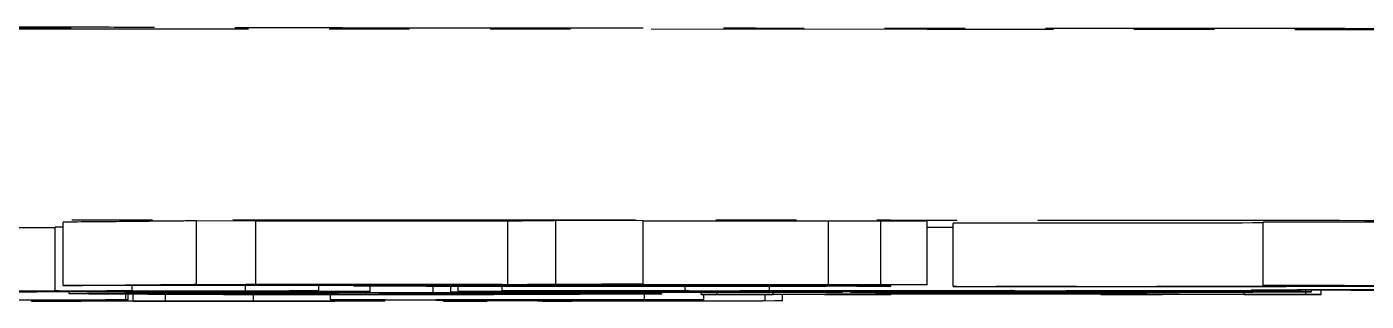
# Model space of a CAD drawing. Header units: millimetres. Extents: x 2085 to 4229, y 754 to 2271.
# Drawn here: x 3074.92 to 3096.06, y 864.63 to 868.96 of the extents above; entities that cross this region are included whole.
import ezdxf

# ---------------------------------------------------------------- set-up
doc = ezdxf.new("R2010")
doc.units = ezdxf.units.MM
doc.linetypes.add('PHANTOM', pattern=[12.7, 6.35, -1.27, 1.27, -1.27, 1.27, -1.27])

msp = doc.modelspace()

# ---------------------------------------------------------------- linework, layer by layer
at = {"color": 7, "linetype": 'PHANTOM', "lineweight": 25}
for p, q in [((3084.646, 865.899), (3083.267, 865.901)), ((3083.267, 864.901), (3083.267, 865.901)), ((3084.646, 864.899), (3084.646, 865.899)), ((3075.37, 865.789), (3073.81, 865.789)), ((3075.495, 865.796), (3075.37, 865.796)), ((3075.37, 864.796), (3075.37, 865.796)), ((3075.495, 864.877), (3075.495, 865.877)), ((3078.536, 865.895), (3077.596, 865.897)), ((3077.596, 865.897), (3077.596, 864.897)), ((3082.514, 865.893), (3078.536, 865.895)), ((3078.536, 864.895), (3078.536, 865.895)), ((3082.514, 864.893), (3082.514, 865.893)), ((3087.572, 865.891), (3084.646, 865.892)), ((3088.399, 865.892), (3087.572, 865.891)), ((3087.572, 864.891), (3087.572, 865.891)), ((3089.128, 865.889), (3088.399, 865.892)), ((3088.399, 864.892), (3088.399, 865.892)), ((3089.128, 864.889), (3089.128, 865.889)), ((3089.54, 865.793), (3089.128, 865.793)), ((3089.54, 864.862), (3089.54, 865.862)), ((3098.499, 865.872), (3094.431, 865.878)), ((3094.431, 864.878), (3094.431, 865.878)), ((3076.614, 864.878), (3075.495, 864.877)), ((3076.584, 864.795), (3076.584, 864.878)), ((3076.833, 864.88), (3076.614, 864.878)), ((3080.878, 864.878), (3076.833, 864.88)), ((3077.619, 864.887), (3076.925, 864.881)), ((3076.925, 864.881), (3080.971, 864.879)), ((3077.596, 864.897), (3078.536, 864.895)), ((3081.664, 864.885), (3077.619, 864.887)), ((3078.376, 864.894), (3077.711, 864.888)), ((3077.711, 864.888), (3081.757, 864.886)), ((3078.375, 864.794), (3078.375, 864.879)), ((3082.422, 864.892), (3078.376, 864.894)), ((3078.536, 864.895), (3082.514, 864.893)), ((3079.531, 864.793), (3079.531, 864.879)), ((3080.08, 864.878), (3080.08, 864.87)), ((3080.136, 864.871), (3080.878, 864.878)), ((3080.136, 864.871), (3080.136, 864.878)), ((3080.34, 864.785), (3080.34, 864.878)), ((3080.971, 864.886), (3080.971, 864.879)), ((3080.971, 864.879), (3081.664, 864.885)), ((3081.821, 864.878), (3081.125, 864.871)), ((3086.503, 864.865), (3081.243, 864.867)), ((3081.334, 864.764), (3081.334, 864.867)), ((3081.612, 864.774), (3081.612, 864.867)), ((3081.727, 864.782), (3081.727, 864.867)), ((3081.757, 864.893), (3081.757, 864.886)), ((3081.757, 864.886), (3082.422, 864.892)), ((3081.764, 864.869), (3081.764, 864.877)), ((3081.764, 864.869), (3086.418, 864.867)), ((3086.002, 864.875), (3081.821, 864.878)), ((3082.607, 864.885), (3081.913, 864.878)), ((3081.913, 864.878), (3086.095, 864.876)), ((3082.421, 864.793), (3082.421, 864.867)), ((3086.788, 864.883), (3082.607, 864.885)), ((3083.364, 864.892), (3082.699, 864.886)), ((3082.699, 864.886), (3086.881, 864.884)), ((3083.267, 864.901), (3084.646, 864.899)), ((3087.546, 864.89), (3083.364, 864.892)), ((3083.996, 864.898), (3083.457, 864.893)), ((3083.457, 864.893), (3087.572, 864.891)), ((3084.646, 864.899), (3083.996, 864.898)), ((3085.31, 864.797), (3085.31, 864.866)), ((3085.817, 864.874), (3085.817, 864.876)), ((3085.817, 864.874), (3086.002, 864.875)), ((3086.937, 864.874), (3085.817, 864.874)), ((3086.095, 864.876), (3086.788, 864.883)), ((3086.095, 864.883), (3086.095, 864.876)), ((3086.418, 864.867), (3086.418, 864.874)), ((3086.639, 864.795), (3086.639, 864.874)), ((3086.881, 864.884), (3087.546, 864.89)), ((3086.881, 864.89), (3086.881, 864.884)), ((3087.572, 864.891), (3088.399, 864.892)), ((3087.985, 864.873), (3088.322, 864.873)), ((3088.399, 864.892), (3089.128, 864.889)), ((3089.128, 864.889), (3088.412, 864.889)), ((3088.553, 864.866), (3088.553, 864.889)), ((3089.589, 864.862), (3089.54, 864.862)), ((3094.575, 864.876), (3094.431, 864.878)), ((3094.431, 864.878), (3098.499, 864.872)), ((3098.255, 864.871), (3096.052, 864.874)), ((3071.729, 864.785), (3078.722, 864.785)), ((3073.405, 864.789), (3075.428, 864.789)), ((3078.375, 864.788), (3073.521, 864.788)), ((3075.023, 864.785), (3073.636, 864.785)), ((3074.064, 864.649), (3076.486, 864.649)), ((3075.081, 864.771), (3074.388, 864.77)), ((3074.734, 864.781), (3075.023, 864.785)), ((3075.773, 864.632), (3074.922, 864.647)), ((3074.997, 864.63), (3074.997, 864.646)), ((3074.997, 864.63), (3075.357, 864.631)), ((3075.033, 864.63), (3074.997, 864.63)), ((3075.023, 864.781), (3078.606, 864.781)), ((3080.34, 864.631), (3075.033, 864.63)), ((3076.468, 864.78), (3075.081, 864.78)), ((3075.081, 864.78), (3075.081, 864.771)), ((3075.357, 864.631), (3075.357, 864.639)), ((3075.37, 864.796), (3076.584, 864.795)), ((3075.592, 864.749), (3075.592, 864.78)), ((3075.746, 864.648), (3076.598, 864.632)), ((3080.34, 864.785), (3076.121, 864.785)), ((3076.522, 864.649), (3076.162, 864.649)), ((3076.584, 864.795), (3076.179, 864.794)), ((3076.179, 864.794), (3076.179, 864.789)), ((3076.179, 864.789), (3078.375, 864.789)), ((3076.468, 864.771), (3076.468, 864.78)), ((3077.162, 864.772), (3076.468, 864.771)), ((3076.486, 864.649), (3076.486, 864.771)), ((3076.486, 864.649), (3076.522, 864.649)), ((3076.522, 864.649), (3076.522, 864.771)), ((3076.598, 864.632), (3076.598, 864.771)), ((3077.11, 864.631), (3077.11, 864.77)), ((3077.11, 864.631), (3078.501, 864.631)), ((3078.664, 864.78), (3077.162, 864.78)), ((3077.162, 864.78), (3077.162, 864.772)), ((3077.162, 864.771), (3077.162, 864.772)), ((3077.162, 864.77), (3077.162, 864.771)), ((3078.375, 864.789), (3078.375, 864.794)), ((3078.375, 864.794), (3079.531, 864.793)), ((3079.127, 864.788), (3078.375, 864.787)), ((3078.375, 864.787), (3078.375, 864.788)), ((3078.501, 864.631), (3078.501, 864.768)), ((3078.606, 864.781), (3078.606, 864.785)), ((3078.606, 864.781), (3079.011, 864.782)), ((3078.664, 864.771), (3078.664, 864.78)), ((3078.722, 864.785), (3079.416, 864.787)), ((3078.722, 864.785), (3078.722, 864.787)), ((3079.011, 864.782), (3079.011, 864.785)), ((3079.011, 864.782), (3079.82, 864.781)), ((3079.531, 864.793), (3079.069, 864.792)), ((3079.069, 864.792), (3079.071, 864.792)), ((3079.127, 864.788), (3079.127, 864.792)), ((3079.416, 864.787), (3079.416, 864.793)), ((3079.416, 864.787), (3080.34, 864.785)), ((3079.82, 864.781), (3079.416, 864.78)), ((3079.416, 864.78), (3079.416, 864.771)), ((3079.418, 864.771), (3079.418, 864.78)), ((3079.715, 864.65), (3079.715, 864.781)), ((3079.715, 864.65), (3084.671, 864.652)), ((3079.782, 864.649), (3079.715, 864.65)), ((3080.035, 864.649), (3079.782, 864.649)), ((3079.82, 864.781), (3079.82, 864.785)), ((3080.219, 864.765), (3080.219, 864.785)), ((3080.27, 864.735), (3080.27, 864.785)), ((3080.302, 864.636), (3080.572, 864.636)), ((3080.572, 864.636), (3080.34, 864.631)), ((3082.169, 864.633), (3080.58, 864.649)), ((3080.848, 864.746), (3080.848, 864.748)), ((3080.848, 864.748), (3084.942, 864.748)), ((3081.334, 864.746), (3080.848, 864.746)), ((3081.389, 864.649), (3082.078, 864.643)), ((3081.499, 864.632), (3081.499, 864.64)), ((3081.566, 864.632), (3081.499, 864.632)), ((3081.499, 864.632), (3081.801, 864.632)), ((3086.723, 864.634), (3081.566, 864.632)), ((3081.669, 864.773), (3081.612, 864.774)), ((3082.247, 864.781), (3081.727, 864.782)), ((3081.727, 864.782), (3085.368, 864.782)), ((3083.171, 864.651), (3081.755, 864.65)), ((3081.801, 864.632), (3081.801, 864.637)), ((3082.078, 864.643), (3082.078, 864.65)), ((3082.078, 864.643), (3083.544, 864.643)), ((3082.131, 864.763), (3082.131, 864.781)), ((3083.61, 864.643), (3082.144, 864.642)), ((3082.144, 864.642), (3082.978, 864.634)), ((3082.305, 864.739), (3082.305, 864.744)), ((3082.883, 864.769), (3082.363, 864.77)), ((3082.363, 864.77), (3087.795, 864.77)), ((3082.883, 864.792), (3082.421, 864.793)), ((3082.421, 864.793), (3085.368, 864.793)), ((3083.519, 864.792), (3082.883, 864.792)), ((3082.978, 864.634), (3082.978, 864.642)), ((3083.009, 864.765), (3083.647, 864.757)), ((3083.647, 864.757), (3083.162, 864.756)), ((3085.368, 864.792), (3083.519, 864.792)), ((3083.521, 864.633), (3083.521, 864.643)), ((3083.521, 864.633), (3084.835, 864.634)), ((3085.773, 864.781), (3083.634, 864.781)), ((3083.647, 864.781), (3083.647, 864.757)), ((3083.647, 864.745), (3083.647, 864.736)), ((3084.217, 864.646), (3084.519, 864.647)), ((3084.282, 864.646), (3084.217, 864.646)), ((3094.268, 864.769), (3084.27, 864.769)), ((3084.519, 864.647), (3085.174, 864.64)), ((3084.942, 864.746), (3084.537, 864.746)), ((3084.671, 864.652), (3084.671, 864.746)), ((3084.671, 864.652), (3085.604, 864.649)), ((3084.732, 864.775), (3087.795, 864.775)), ((3085.195, 864.774), (3084.732, 864.775)), ((3084.872, 864.64), (3084.827, 864.641)), ((3084.835, 864.634), (3084.835, 864.64)), ((3085.174, 864.64), (3084.872, 864.64)), ((3084.942, 864.748), (3084.942, 864.769)), ((3084.942, 864.748), (3084.942, 864.746)), ((3085.83, 864.775), (3085.195, 864.774)), ((3085.31, 864.797), (3086.639, 864.795)), ((3085.368, 864.782), (3085.368, 864.792)), ((3085.604, 864.649), (3085.374, 864.649)), ((3085.565, 864.735), (3085.565, 864.769)), ((3085.565, 864.734), (3085.565, 864.735)), ((3085.565, 864.735), (3085.808, 864.735)), ((3088.558, 864.734), (3085.565, 864.734)), ((3085.604, 864.649), (3085.604, 864.734)), ((3085.808, 864.735), (3085.808, 864.769)), ((3087.795, 864.775), (3085.83, 864.775)), ((3086.639, 864.795), (3086.177, 864.795)), ((3086.177, 864.795), (3086.177, 864.793)), ((3086.177, 864.793), (3090.511, 864.793)), ((3090.511, 864.792), (3086.177, 864.792)), ((3086.177, 864.792), (3086.177, 864.789)), ((3086.177, 864.789), (3090.511, 864.789)), ((3090.511, 864.788), (3086.177, 864.788)), ((3086.177, 864.788), (3086.177, 864.786)), ((3086.177, 864.786), (3090.511, 864.786)), ((3090.511, 864.785), (3086.177, 864.785)), ((3086.177, 864.785), (3086.177, 864.782)), ((3086.177, 864.782), (3090.511, 864.782)), ((3086.571, 864.639), (3086.571, 864.734)), ((3086.571, 864.639), (3086.846, 864.638)), ((3086.698, 864.737), (3086.698, 864.769)), ((3086.698, 864.737), (3089.85, 864.764)), ((3086.846, 864.638), (3086.723, 864.634)), ((3089.934, 864.781), (3086.813, 864.781)), ((3086.846, 864.638), (3086.846, 864.734)), ((3088.316, 864.745), (3087.588, 864.739)), ((3087.737, 864.781), (3089.067, 864.779)), ((3087.737, 864.781), (3087.737, 864.781)), ((3087.795, 864.77), (3087.795, 864.775)), ((3091.951, 864.745), (3088.316, 864.745)), ((3088.316, 864.735), (3088.316, 864.745)), ((3088.316, 864.735), (3088.558, 864.735)), ((3090.174, 864.761), (3088.478, 864.746)), ((3088.478, 864.746), (3091.87, 864.746)), ((3089.067, 864.779), (3088.547, 864.779)), ((3088.547, 864.779), (3088.547, 864.775)), ((3088.547, 864.775), (3090.107, 864.775)), ((3091.841, 864.775), (3088.547, 864.775)), ((3088.547, 864.775), (3088.547, 864.77)), ((3088.547, 864.77), (3092.187, 864.77)), ((3088.558, 864.735), (3088.558, 864.745)), ((3088.558, 864.735), (3088.558, 864.734)), ((3089.067, 864.779), (3089.067, 864.781)), ((3089.85, 864.764), (3089.85, 864.769)), ((3089.85, 864.764), (3091.061, 864.765)), ((3090.107, 864.775), (3090.107, 864.785)), ((3090.107, 864.775), (3090.8, 864.777)), ((3090.255, 864.761), (3090.174, 864.761)), ((3091.87, 864.746), (3090.255, 864.761)), ((3095.019, 864.781), (3090.28, 864.781)), ((3090.454, 864.797), (3091.783, 864.796)), ((3090.511, 864.789), (3090.511, 864.792)), ((3090.511, 864.786), (3090.511, 864.788)), ((3090.511, 864.782), (3090.511, 864.785)), ((3090.8, 864.777), (3091.841, 864.775)), ((3091.061, 864.765), (3091.061, 864.769)), ((3091.061, 864.765), (3094.132, 864.737)), ((3091.783, 864.796), (3091.32, 864.795)), ((3091.32, 864.795), (3091.32, 864.793)), ((3091.32, 864.793), (3092.65, 864.793)), ((3094.499, 864.792), (3091.32, 864.792)), ((3091.32, 864.792), (3091.32, 864.782)), ((3091.32, 864.782), (3092.707, 864.782)), ((3091.867, 864.735), (3091.867, 864.745)), ((3091.867, 864.734), (3091.867, 864.735)), ((3091.867, 864.735), (3092.19, 864.735)), ((3095.346, 864.734), (3091.867, 864.734)), ((3092.757, 864.738), (3091.951, 864.745)), ((3092.187, 864.77), (3092.187, 864.781)), ((3092.187, 864.77), (3093.054, 864.772)), ((3092.19, 864.735), (3092.19, 864.743)), ((3092.65, 864.793), (3093.401, 864.795)), ((3092.707, 864.782), (3092.707, 864.792)), ((3092.707, 864.782), (3093.69, 864.784)), ((3093.054, 864.772), (3094.268, 864.769)), ((3093.401, 864.795), (3094.499, 864.792)), ((3093.69, 864.784), (3093.69, 864.792)), ((3093.69, 864.784), (3095.019, 864.781)), ((3094.132, 864.737), (3094.132, 864.769)), ((3094.499, 864.792), (3094.499, 864.805)), ((3095.019, 864.781), (3095.019, 864.803)), ((3095.103, 864.735), (3095.103, 864.802)), ((3095.103, 864.735), (3095.346, 864.735)), ((3095.192, 864.776), (3095.192, 864.802)), ((3095.192, 864.776), (3095.192, 864.776)), ((3095.346, 864.735), (3095.346, 864.802)), ((3095.346, 864.735), (3095.346, 864.734))]:
    msp.add_line(p, q, dxfattribs=at)
at = {"color": 7, "linetype": 'PHANTOM', "lineweight": 25, "flags": 128}
for points in [[(3141.921, 868.77), (3141.876, 868.775), (3141.52, 868.786), (3140.81, 868.797), (3139.749, 868.807), (3138.343, 868.818), (3136.598, 868.828), (3134.524, 868.838), (3132.13, 868.847), (3129.429, 868.856), (3126.434, 868.865), (3123.16, 868.873), (3119.623, 868.881), (3115.841, 868.888), (3111.833, 868.895), (3107.618, 868.9), (3103.218, 868.906), (3098.655, 868.91), (3093.951, 868.914), (3089.129, 868.917), (3084.215, 868.92), (3079.232, 868.922), (3074.205, 868.923), (3069.159, 868.923), (3064.119, 868.922), (3059.111, 868.921), (3054.159, 868.919), (3049.288, 868.916), (3044.523, 868.912), (3039.886, 868.908), (3035.402, 868.903), (3031.092, 868.898), (3026.978, 868.891), (3023.08, 868.884), (3019.419, 868.877), (3016.011, 868.869), (3012.874, 868.861), (3010.024, 868.852), (3007.475, 868.842), (3005.24, 868.833), (3003.329, 868.823), (3001.753, 868.812), (3000.518, 868.802), (2999.632, 868.791), (2999.099, 868.781), (2998.921, 868.77), (2998.921, 868.77)], [(3075.621, 868.946), (3075.444, 868.943), (3074.924, 868.941), (3074.098, 868.938), (3073.021, 868.937), (3071.767, 868.936), (3070.421, 868.935), (3069.075, 868.936), (3067.821, 868.937), (3066.744, 868.938), (3065.918, 868.941), (3065.398, 868.943), (3065.221, 868.946), (3065.398, 868.949), (3065.918, 868.952), (3066.744, 868.954), (3067.821, 868.956), (3069.075, 868.957), (3070.421, 868.957), (3071.767, 868.957), (3073.021, 868.956), (3074.098, 868.954), (3074.924, 868.952), (3075.444, 868.949), (3075.621, 868.946)], [(3094.244, 864.807), (3094.429, 864.81), (3094.968, 864.812), (3095.807, 864.814), (3096.864, 864.815), (3098.036, 864.816), (3099.208, 864.815), (3100.265, 864.814), (3101.104, 864.812), (3101.642, 864.81), (3101.828, 864.807), (3101.642, 864.805), (3101.104, 864.803), (3100.265, 864.801), (3099.208, 864.8), (3098.036, 864.799), (3096.864, 864.8), (3095.807, 864.801), (3094.968, 864.803), (3094.429, 864.805), (3094.244, 864.807)], [(3095.065, 864.807), (3095.244, 864.81), (3095.76, 864.812), (3096.55, 864.813), (3097.52, 864.814), (3098.552, 864.814), (3099.522, 864.813), (3100.312, 864.812), (3100.828, 864.81), (3101.007, 864.807), (3100.828, 864.805), (3100.312, 864.803), (3099.522, 864.802), (3098.552, 864.801), (3097.52, 864.801), (3096.55, 864.802), (3095.76, 864.803), (3095.244, 864.805), (3095.065, 864.807)]]:
    msp.add_lwpolyline(points, dxfattribs=at)
at = {"color": 7, "linetype": 'PHANTOM', "lineweight": 25}
for points, knots in [([(3076.225, 868.951), (3075.961, 868.952), (3075.42, 868.955), (3074.001, 868.957), (3072.285, 868.959), (3070.421, 868.96), (3068.557, 868.959), (3066.84, 868.957), (3065.422, 868.955), (3064.881, 868.952), (3064.617, 868.951)], [0, 0, 0, 0, 0.122089, 0.25, 0.377911, 0.5, 0.622089, 0.75, 0.877911, 1, 1, 1, 1]), ([(3084.555, 868.936), (3083.652, 868.937), (3081.815, 868.938), (3079.401, 868.941), (3077.411, 868.945), (3076.616, 868.949), (3076.225, 868.951)], [0, 0, 0, 0, 0.245796, 0.5, 0.754204, 1, 1, 1, 1]), ([(3148.146, 868.8), (3147.62, 868.805), (3146.558, 868.816), (3144.019, 868.832), (3140.75, 868.847), (3136.687, 868.862), (3131.875, 868.877), (3126.383, 868.89), (3120.289, 868.901), (3113.686, 868.912), (3106.707, 868.92), (3099.465, 868.927), (3092.088, 868.933), (3087.051, 868.935), (3084.555, 868.936)], [0, 0, 0, 0, 0.0799588, 0.1613715, 0.2441424, 0.3288926, 0.4142166, 0.5, 0.5857784, 0.6711024, 0.7558576, 0.8386237, 0.9200388, 1, 1, 1, 1]), ([(3001.975, 865.772), (3002.023, 865.776), (3002.13, 865.784), (3002.999, 865.797), (3004.48, 865.81), (3006.656, 865.824), (3009.486, 865.837), (3013, 865.85), (3017.154, 865.862), (3021.898, 865.874), (3027.159, 865.884), (3032.851, 865.893), (3038.873, 865.9), (3045.097, 865.906), (3051.462, 865.911), (3057.815, 865.914), (3064.153, 865.916), (3070.421, 865.917), (3076.688, 865.916), (3083.027, 865.914), (3089.379, 865.911), (3095.745, 865.906), (3101.968, 865.9), (3107.991, 865.893), (3113.683, 865.884), (3118.944, 865.874), (3123.688, 865.862), (3127.842, 865.85), (3131.356, 865.837), (3134.186, 865.824), (3136.361, 865.81), (3137.842, 865.797), (3138.714, 865.784), (3138.821, 865.776), (3138.868, 865.772)], [0, 0, 0, 0, 0.023828, 0.053273, 0.084485, 0.115699, 0.147957, 0.180726, 0.213842, 0.247136, 0.28043, 0.313546, 0.346314, 0.378573, 0.409785, 0.440999, 0.470442, 0.499888, 0.529332, 0.558778, 0.58999, 0.621203, 0.653462, 0.68623, 0.719347, 0.752641, 0.785934, 0.819051, 0.851819, 0.884078, 0.915289, 0.946503, 0.975948, 1, 1, 1, 1]), ([(3083.267, 865.901), (3083.204, 865.9), (3083.079, 865.899), (3082.83, 865.896), (3082.636, 865.894), (3082.514, 865.893)], [0, 0, 0, 0, 0.272745, 0.545491, 1, 1, 1, 1]), ([(3077.596, 865.897), (3077.464, 865.896), (3077.089, 865.892), (3076.4, 865.885), (3075.796, 865.88), (3075.495, 865.877)], [0, 0, 0, 0, 0.212583, 0.606196, 1, 1, 1, 1]), ([(3094.431, 865.864), (3093.545, 865.863), (3091.951, 865.862), (3090.282, 865.862), (3089.54, 865.862)], [0, 0, 0, 0, 0.55606, 1, 1, 1, 1]), ([(3075.495, 864.877), (3075.66, 864.879), (3076.13, 864.883), (3076.852, 864.889), (3077.348, 864.894), (3077.596, 864.897)], [0, 0, 0, 0, 0.212581, 0.606192, 1, 1, 1, 1]), ([(3081.243, 864.867), (3081.048, 864.868), (3080.724, 864.868), (3080.344, 864.868), (3080.135, 864.869), (3080.055, 864.87), (3080.105, 864.871), (3080.136, 864.871)], [0, 0, 0, 0, 0.2631806, 0.4361155, 0.6100885, 0.7625762, 1, 1, 1, 1]), ([(3081.125, 864.871), (3081.098, 864.871), (3081.069, 864.87), (3081.111, 864.87), (3081.114, 864.87)], [0, 0, 0, 0, 0.9326989, 1, 1, 1, 1]), ([(3081.167, 864.87), (3081.205, 864.87), (3081.294, 864.869), (3081.513, 864.869), (3081.682, 864.869), (3081.764, 864.869)], [0, 0, 0, 0, 0.2728768, 0.6483328, 1, 1, 1, 1]), ([(3082.514, 864.893), (3082.588, 864.894), (3082.736, 864.895), (3082.99, 864.898), (3083.16, 864.9), (3083.267, 864.901)], [0, 0, 0, 0, 0.272744, 0.545492, 1, 1, 1, 1]), ([(3086.418, 864.867), (3086.509, 864.867), (3086.673, 864.867), (3086.901, 864.867), (3087.08, 864.867), (3087.339, 864.868), (3087.555, 864.87), (3087.818, 864.872), (3087.985, 864.873)], [0, 0, 0, 0, 0.07162, 0.1296989, 0.1878581, 0.251244, 0.5231342, 1, 1, 1, 1]), ([(3088.553, 864.866), (3088.389, 864.866), (3088.111, 864.865), (3087.524, 864.865), (3086.993, 864.865), (3086.645, 864.865), (3086.503, 864.865)], [0, 0, 0, 0, 0.312528, 0.530177, 0.809183, 1, 1, 1, 1]), ([(3088.412, 864.889), (3088.263, 864.887), (3087.966, 864.885), (3087.457, 864.88), (3087.131, 864.876), (3086.937, 864.874)], [0, 0, 0, 0, 0.289148, 0.578294, 1, 1, 1, 1]), ([(3088.322, 864.873), (3088.252, 864.873), (3088.118, 864.871), (3087.982, 864.869), (3088.087, 864.868), (3088.345, 864.867), (3088.523, 864.866), (3088.553, 864.866)], [0, 0, 0, 0, 0.288401, 0.554678, 0.756949, 0.959056, 1, 1, 1, 1]), ([(3089.54, 864.862), (3090.209, 864.862), (3091.462, 864.862), (3093.277, 864.863), (3095.321, 864.865), (3096.977, 864.867), (3097.928, 864.87), (3098.255, 864.871)], [0, 0, 0, 0, 0.198997, 0.37265, 0.545625, 0.843257, 1, 1, 1, 1]), ([(3099.103, 864.87), (3098.68, 864.869), (3097.613, 864.866), (3095.391, 864.862), (3092.45, 864.861), (3090.541, 864.862), (3089.589, 864.862)], [0, 0, 0, 0, 0.185716, 0.467958, 0.734859, 1, 1, 1, 1]), ([(3096.052, 864.874), (3095.915, 864.875), (3095.64, 864.875), (3095.152, 864.876), (3094.786, 864.876), (3094.575, 864.876)], [0, 0, 0, 0, 0.296385, 0.592978, 1, 1, 1, 1]), ([(3076.121, 864.785), (3075.998, 864.784), (3075.753, 864.784), (3075.379, 864.783), (3075.163, 864.782), (3075.023, 864.781)], [0, 0, 0, 0, 0.2597624, 0.5194021, 1, 1, 1, 1]), ([(3075.357, 864.631), (3075.446, 864.631), (3075.57, 864.631), (3075.703, 864.631), (3075.761, 864.631), (3075.784, 864.631), (3075.776, 864.631), (3075.773, 864.632)], [0, 0, 0, 0, 0.36734, 0.515297, 0.663697, 0.845087, 1, 1, 1, 1]), ([(3075.426, 864.79), (3075.426, 864.79), (3075.425, 864.791), (3075.416, 864.793), (3075.387, 864.795), (3075.37, 864.796)], [0, 0, 0, 0, 0.167053, 0.501629, 1, 1, 1, 1]), ([(3075.592, 864.749), (3075.621, 864.75), (3075.694, 864.754), (3076.448, 864.759), (3077.599, 864.762), (3078.677, 864.764), (3079.599, 864.764), (3080.116, 864.765), (3080.219, 864.765)], [0, 0, 0, 0, 0.211208, 0.543916, 0.70607, 0.836311, 0.967456, 1, 1, 1, 1]), ([(3080.264, 864.734), (3079.677, 864.734), (3078.685, 864.735), (3077.511, 864.736), (3076.476, 864.739), (3075.741, 864.744), (3075.638, 864.747), (3075.592, 864.749)], [0, 0, 0, 0, 0.187422, 0.316972, 0.445984, 0.752119, 1, 1, 1, 1]), ([(3076.162, 864.649), (3076.089, 864.648), (3075.976, 864.648), (3075.847, 864.648), (3075.772, 864.648), (3075.738, 864.648), (3075.743, 864.648), (3075.746, 864.648)], [0, 0, 0, 0, 0.311431, 0.483158, 0.654996, 0.813001, 1, 1, 1, 1]), ([(3076.598, 864.632), (3076.607, 864.632), (3076.624, 864.631), (3076.701, 864.631), (3076.811, 864.631), (3076.953, 864.631), (3077.059, 864.631), (3077.11, 864.631)], [0, 0, 0, 0, 0.226887, 0.389122, 0.551824, 0.783972, 1, 1, 1, 1]), ([(3080.168, 864.763), (3079.93, 864.763), (3079.457, 864.763), (3078.707, 864.762), (3077.901, 864.76), (3077.263, 864.757), (3076.977, 864.753), (3076.949, 864.75), (3076.935, 864.749)], [0, 0, 0, 0, 0.087728, 0.173959, 0.328461, 0.554861, 0.777023, 1, 1, 1, 1]), ([(3076.935, 864.749), (3076.964, 864.747), (3077.023, 864.745), (3077.478, 864.741), (3078.013, 864.738), (3078.709, 864.736), (3079.468, 864.736), (3080.015, 864.735), (3080.27, 864.735)], [0, 0, 0, 0, 0.254742, 0.50973, 0.682774, 0.792634, 0.903219, 1, 1, 1, 1]), ([(3077.162, 864.771), (3077.328, 864.771), (3077.658, 864.771), (3078.044, 864.771), (3078.317, 864.771), (3078.458, 864.771), (3078.561, 864.771), (3078.622, 864.771), (3078.658, 864.771), (3078.662, 864.771), (3078.664, 864.771)], [0, 0, 0, 0, 0.291265, 0.577908, 0.673859, 0.770575, 0.821169, 0.872133, 0.929983, 1, 1, 1, 1]), ([(3078.433, 864.768), (3078.398, 864.769), (3078.333, 864.769), (3078.034, 864.77), (3077.637, 864.77), (3077.316, 864.77), (3077.162, 864.77)], [0, 0, 0, 0, 0.215567, 0.407136, 0.716043, 1, 1, 1, 1]), ([(3079.416, 864.771), (3079.413, 864.771), (3079.408, 864.77), (3079.227, 864.769), (3078.909, 864.769), (3078.611, 864.768), (3078.433, 864.768)], [0, 0, 0, 0, 0.273904, 0.481798, 0.689877, 1, 1, 1, 1]), ([(3078.501, 864.631), (3078.748, 864.631), (3079.224, 864.632), (3079.773, 864.633), (3080.141, 864.634), (3080.243, 864.635), (3080.302, 864.636)], [0, 0, 0, 0, 0.254501, 0.491089, 0.704746, 1, 1, 1, 1]), ([(3079.079, 864.79), (3079.083, 864.79), (3079.091, 864.789), (3079.115, 864.788), (3079.127, 864.788)], [0, 0, 0, 0, 0.499804, 1, 1, 1, 1]), ([(3080.58, 864.649), (3080.564, 864.649), (3080.539, 864.649), (3080.458, 864.649), (3080.36, 864.65), (3080.212, 864.65), (3080.103, 864.65), (3080.035, 864.649)], [0, 0, 0, 0, 0.243865, 0.391737, 0.541046, 0.710969, 1, 1, 1, 1]), ([(3083.162, 864.756), (3082.954, 864.758), (3082.651, 864.76), (3081.877, 864.762), (3081.085, 864.763), (3080.469, 864.763), (3080.168, 864.763)], [0, 0, 0, 0, 0.421189, 0.615596, 0.812628, 1, 1, 1, 1]), ([(3080.219, 864.765), (3080.357, 864.765), (3080.618, 864.764), (3080.99, 864.764), (3081.219, 864.764), (3081.334, 864.764)], [0, 0, 0, 0, 0.356459, 0.676253, 1, 1, 1, 1]), ([(3082.439, 864.736), (3082.16, 864.735), (3081.587, 864.734), (3080.792, 864.734), (3080.351, 864.734), (3080.264, 864.734)], [0, 0, 0, 0, 0.432658, 0.887677, 1, 1, 1, 1]), ([(3080.27, 864.735), (3080.609, 864.735), (3081.122, 864.736), (3081.74, 864.736), (3082.099, 864.737), (3082.253, 864.738), (3082.291, 864.738), (3082.305, 864.739)], [0, 0, 0, 0, 0.362877, 0.547963, 0.734409, 0.906428, 1, 1, 1, 1]), ([(3081.334, 864.764), (3081.399, 864.764), (3081.529, 864.764), (3081.789, 864.763), (3081.995, 864.763), (3082.131, 864.763)], [0, 0, 0, 0, 0.251708, 0.503436, 1, 1, 1, 1]), ([(3082.305, 864.744), (3082.298, 864.745), (3082.287, 864.745), (3082.151, 864.746), (3081.952, 864.746), (3081.666, 864.746), (3081.45, 864.746), (3081.334, 864.746)], [0, 0, 0, 0, 0.257856, 0.422334, 0.5883, 0.779578, 1, 1, 1, 1]), ([(3081.755, 864.65), (3081.677, 864.65), (3081.559, 864.65), (3081.438, 864.65), (3081.381, 864.65), (3081.37, 864.649), (3081.383, 864.649), (3081.389, 864.649)], [0, 0, 0, 0, 0.339866, 0.516986, 0.694619, 0.862206, 1, 1, 1, 1]), ([(3081.612, 864.774), (3082.208, 864.774), (3083.239, 864.776), (3084.702, 864.778), (3085.377, 864.78), (3085.773, 864.781)], [0, 0, 0, 0, 0.36202, 0.626364, 1, 1, 1, 1]), ([(3086.813, 864.781), (3086.411, 864.78), (3085.403, 864.777), (3083.517, 864.775), (3082.116, 864.774), (3081.669, 864.773)], [0, 0, 0, 0, 0.3105248, 0.7800713, 1, 1, 1, 1]), ([(3081.801, 864.632), (3081.891, 864.632), (3082.017, 864.632), (3082.138, 864.633), (3082.186, 864.633), (3082.19, 864.633), (3082.174, 864.633), (3082.169, 864.633)], [0, 0, 0, 0, 0.37884, 0.527566, 0.676229, 0.889817, 1, 1, 1, 1]), ([(3082.131, 864.763), (3082.261, 864.763), (3082.516, 864.763), (3082.821, 864.764), (3082.949, 864.764), (3083.009, 864.765)], [0, 0, 0, 0, 0.356531, 0.696322, 1, 1, 1, 1]), ([(3083.634, 864.781), (3083.468, 864.781), (3083.151, 864.781), (3082.686, 864.781), (3082.394, 864.781), (3082.247, 864.781)], [0, 0, 0, 0, 0.35686, 0.67714, 1, 1, 1, 1]), ([(3083.084, 864.736), (3083.013, 864.736), (3082.849, 864.736), (3082.617, 864.736), (3082.493, 864.736), (3082.439, 864.736)], [0, 0, 0, 0, 0.301306, 0.696717, 1, 1, 1, 1]), ([(3084.27, 864.769), (3084.103, 864.769), (3083.787, 864.769), (3083.322, 864.769), (3083.03, 864.769), (3082.883, 864.769)], [0, 0, 0, 0, 0.35686, 0.67714, 1, 1, 1, 1]), ([(3082.978, 864.634), (3082.997, 864.634), (3083.028, 864.633), (3083.128, 864.633), (3083.247, 864.633), (3083.383, 864.633), (3083.479, 864.633), (3083.521, 864.633)], [0, 0, 0, 0, 0.271137, 0.427796, 0.584166, 0.818016, 1, 1, 1, 1]), ([(3083.647, 864.736), (3083.603, 864.736), (3083.515, 864.736), (3083.353, 864.736), (3083.203, 864.736), (3083.104, 864.736), (3083.084, 864.736)], [0, 0, 0, 0, 0.252541, 0.505388, 0.89895, 1, 1, 1, 1]), ([(3085.374, 864.649), (3085.185, 864.649), (3084.805, 864.65), (3084.165, 864.651), (3083.578, 864.651), (3083.281, 864.651), (3083.171, 864.651)], [0, 0, 0, 0, 0.324948, 0.652823, 0.870839, 1, 1, 1, 1]), ([(3083.544, 864.643), (3083.675, 864.643), (3083.887, 864.643), (3084.142, 864.644), (3084.223, 864.644), (3084.263, 864.644)], [0, 0, 0, 0, 0.445329, 0.721777, 1, 1, 1, 1]), ([(3084.827, 864.641), (3084.774, 864.641), (3084.694, 864.642), (3084.452, 864.642), (3084.212, 864.643), (3083.917, 864.643), (3083.722, 864.643), (3083.61, 864.643)], [0, 0, 0, 0, 0.333895, 0.499037, 0.66578, 0.808284, 1, 1, 1, 1]), ([(3084.537, 864.746), (3084.404, 864.746), (3084.18, 864.746), (3083.913, 864.746), (3083.743, 864.746), (3083.657, 864.745), (3083.65, 864.745), (3083.647, 864.745)], [0, 0, 0, 0, 0.277602, 0.465557, 0.653489, 0.849158, 1, 1, 1, 1]), ([(3084.315, 864.645), (3084.317, 864.645), (3084.352, 864.645), (3084.318, 864.645), (3084.287, 864.646), (3084.282, 864.646)], [0, 0, 0, 0, 0.02619, 0.843378, 1, 1, 1, 1]), ([(3084.835, 864.634), (3085.126, 864.634), (3085.626, 864.634), (3086.142, 864.635), (3086.453, 864.637), (3086.528, 864.638), (3086.571, 864.639)], [0, 0, 0, 0, 0.295552, 0.509146, 0.721996, 1, 1, 1, 1]), ([(3085.368, 864.793), (3085.367, 864.793), (3085.364, 864.794), (3085.349, 864.795), (3085.325, 864.796), (3085.31, 864.797)], [0, 0, 0, 0, 0.279578, 0.559168, 1, 1, 1, 1]), ([(3085.808, 864.735), (3085.931, 864.735), (3086.141, 864.735), (3086.397, 864.736), (3086.582, 864.736), (3086.657, 864.737), (3086.689, 864.737), (3086.698, 864.737)], [0, 0, 0, 0, 0.268165, 0.456817, 0.645375, 0.906381, 1, 1, 1, 1]), ([(3087.588, 864.739), (3087.577, 864.739), (3087.556, 864.739), (3087.523, 864.738), (3087.513, 864.738), (3087.507, 864.737)], [0, 0, 0, 0, 0.25022, 0.500508, 1, 1, 1, 1]), ([(3087.507, 864.737), (3087.516, 864.737), (3087.53, 864.737), (3087.608, 864.736), (3087.705, 864.736), (3087.859, 864.736), (3088.069, 864.735), (3088.23, 864.735), (3088.316, 864.735)], [0, 0, 0, 0, 0.284135, 0.450473, 0.560568, 0.671794, 0.825494, 1, 1, 1, 1]), ([(3087.795, 864.775), (3087.793, 864.776), (3087.79, 864.777), (3087.773, 864.779), (3087.749, 864.78), (3087.737, 864.781)], [0, 0, 0, 0, 0.3931299, 0.6965162, 1, 1, 1, 1]), ([(3094.152, 864.774), (3093.541, 864.775), (3092.316, 864.776), (3090.81, 864.778), (3090.191, 864.78), (3089.934, 864.781)], [0, 0, 0, 0, 0.367157, 0.736287, 1, 1, 1, 1]), ([(3090.28, 864.781), (3090.769, 864.78), (3091.882, 864.778), (3093.72, 864.777), (3094.883, 864.776), (3095.192, 864.776)], [0, 0, 0, 0, 0.364385, 0.830851, 1, 1, 1, 1]), ([(3090.511, 864.793), (3090.51, 864.793), (3090.508, 864.794), (3090.495, 864.795), (3090.47, 864.796), (3090.454, 864.797)], [0, 0, 0, 0, 0.270825, 0.541657, 1, 1, 1, 1]), ([(3092.19, 864.735), (3092.277, 864.735), (3092.418, 864.735), (3092.586, 864.736), (3092.694, 864.736), (3092.767, 864.736), (3092.818, 864.736), (3092.83, 864.736), (3092.838, 864.737)], [0, 0, 0, 0, 0.2571295, 0.4181259, 0.5154186, 0.6135569, 0.7719613, 1, 1, 1, 1]), ([(3092.838, 864.737), (3092.836, 864.737), (3092.834, 864.737), (3092.818, 864.737), (3092.781, 864.738), (3092.757, 864.738)], [0, 0, 0, 0, 0.25103, 0.502225, 1, 1, 1, 1]), ([(3094.132, 864.737), (3094.174, 864.737), (3094.258, 864.737), (3094.444, 864.736), (3094.704, 864.736), (3094.931, 864.735), (3095.065, 864.735), (3095.103, 864.735)], [0, 0, 0, 0, 0.2538701, 0.5095964, 0.7152017, 0.9203422, 1, 1, 1, 1]), ([(3095.192, 864.776), (3095.067, 864.776), (3094.816, 864.776), (3094.5, 864.775), (3094.276, 864.775), (3094.182, 864.775), (3094.157, 864.774), (3094.152, 864.774)], [0, 0, 0, 0, 0.282135, 0.566109, 0.757606, 0.950164, 1, 1, 1, 1])]:
    msp.add_open_spline(points, degree=3, knots=knots, dxfattribs=at)

doc.saveas('drawing.dxf')
